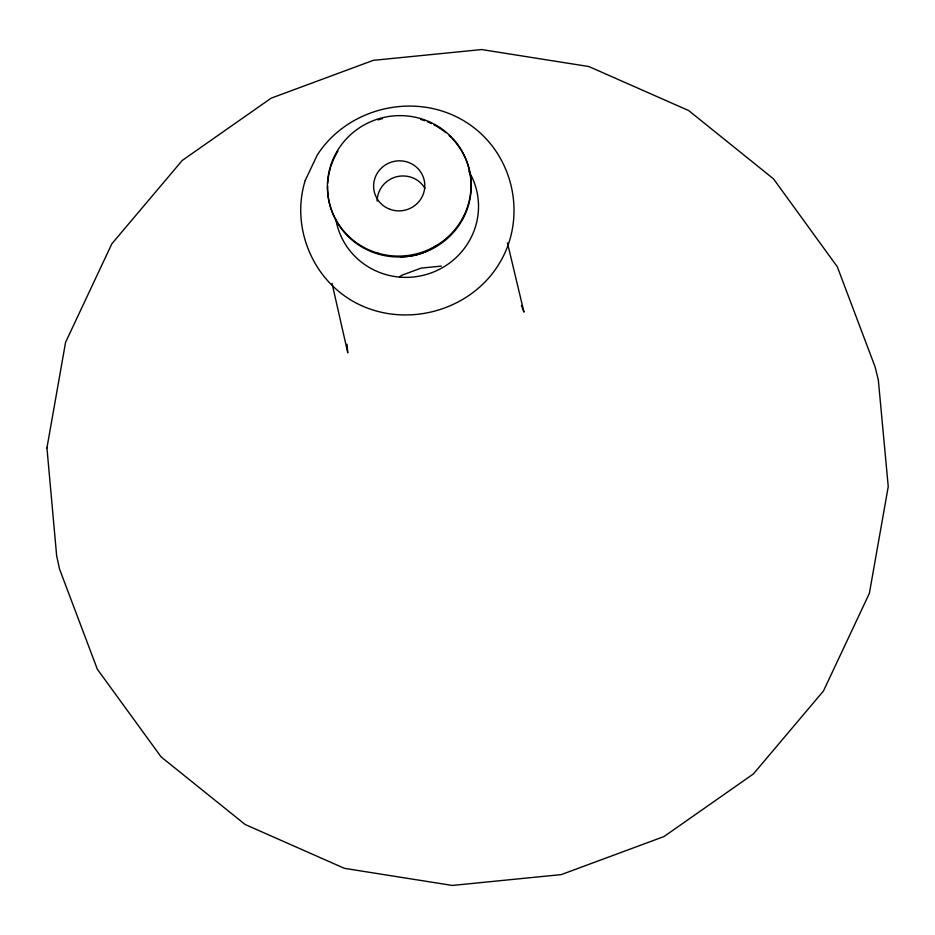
<?xml version="1.0" encoding="UTF-8"?>
<svg xmlns="http://www.w3.org/2000/svg" width="935" height="935" viewBox="0 0 935 935"><rect width="100%" height="100%" fill="white"/><g stroke="black" fill="none" stroke-linecap="round" stroke-linejoin="round"><path stroke-width="1.4" d="M399.514 276.889L401.898 275.217L421.042 268.123L441.367 266.101M521.438 305.406L523.974 312.138L507.46 242.901M332.03 283.41L347.785 352.822L346.99 344.22M452.201 138.544A71.901 70.148 -13.1 0 1 424.864 252.134A71.901 70.148 -13.1 0 1 327.612 186.065M327.729 183.272A71.901 70.148 -13.1 0 1 330.429 167.914M330.85 166.57A71.901 70.148 -13.1 0 1 337.956 151.038M378.067 119.902A71.901 70.148 -13.1 0 1 382.24 118.722M420.785 119.446A71.901 70.148 -13.1 0 1 424.864 120.779M427.552 121.819A71.901 70.148 -13.1 0 1 431.514 123.56M434.085 124.858A71.901 70.148 -13.1 0 1 445.948 132.735M449.174 135.563A71.901 70.148 -13.1 0 1 451.219 137.538M436.107 245.765A57.035 55.633 -13.1 0 1 400.437 256.669M377.144 201.154A25.619 24.988 -13.1 0 1 396.206 176.855A25.619 24.988 -13.1 0 1 424.946 188.332M468.914 171.374A71.901 70.148 -13.1 0 1 431.502 272.786A71.901 70.148 -13.1 0 1 336.074 220.566M46.937 447.9L56.661 555.881L59.548 569.111L97.357 669.25L161.124 756.918L245.18 824.518L344.489 868.358L452.318 885.445L561.28 874.599L663.979 836.568L753.4 773.946L823.454 690.988L869.363 593.374L888.25 486.632L878.339 380.042L875.102 366.894L837.304 266.779L773.479 178.842L688.663 110.552L588.898 66.549L481.665 49.555L373.299 60.343L271.173 98.163L182.243 160.446L111.873 243.743L65.579 342.315L46.937 447.9M305.242 180.443C291.299 224.821 310.63 275.439 350.251 299.656L350.73 299.971C399.537 329.471 466.799 313.938 497.736 266.019L498.028 265.528C528.906 217.446 513.584 151.049 464.753 121.375L464.274 121.059C415.456 91.56 348.206 107.093 317.257 155.011L305.242 180.443M377.845 253.14A71.901 70.148 -13.1 0 0 469.265 169.679A71.901 70.148 -13.1 0 0 350.508 134.757A71.901 70.148 -13.1 0 0 377.845 253.14M389.942 209.276A25.619 24.988 -13.1 0 0 424.502 181.776A25.619 24.988 -13.1 0 0 383.186 166.512A25.619 24.988 -13.1 0 0 389.942 209.276"/></g></svg>
